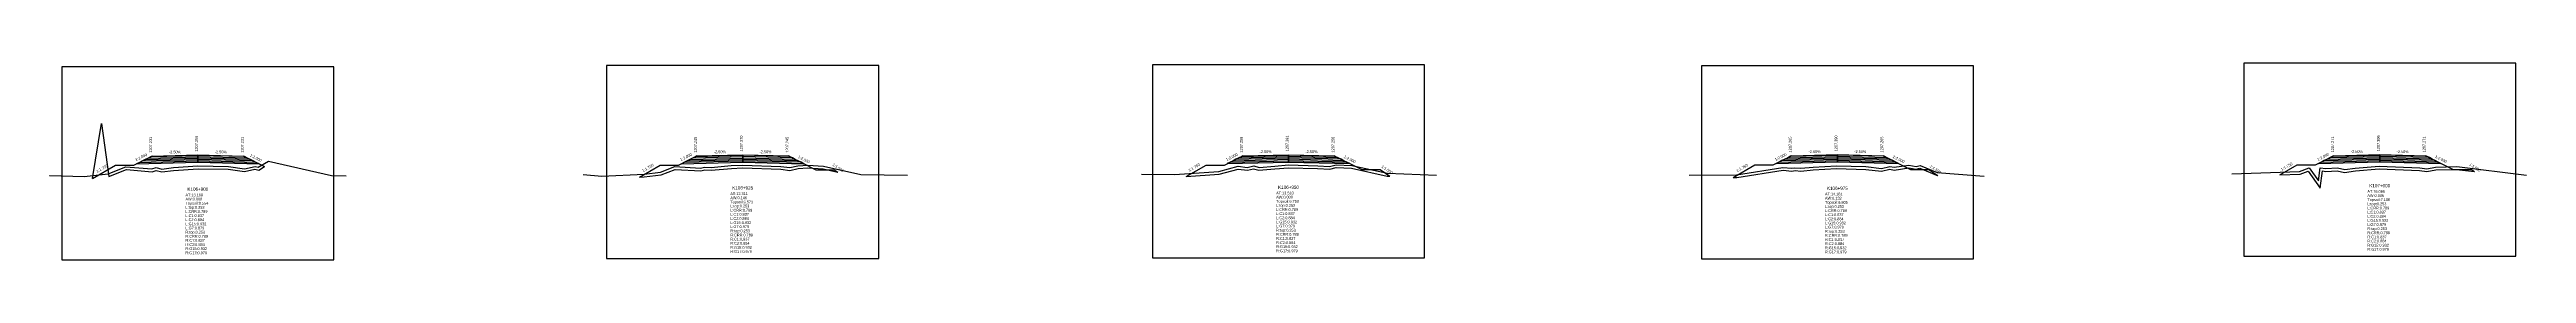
# Model space of a CAD drawing. Extents: x -7 to 78429, y 1189 to 1262.
# Drawn here: x 51181.6 to 51452, y 1196 to 1217.3 of the extents above; entities that cross this region are included whole.
import ezdxf
from ezdxf.enums import TextEntityAlignment as Align

# ---------------------------------------------------------------- set-up
doc = ezdxf.new("R2010")
doc.units = 0

msp = doc.modelspace()

# ---------------------------------------------------------------- linework, layer by layer
at = {"layer": 'A4_BORDER', "color": 7}
for points in [[(51182.976, 1195.952), (51212.676, 1195.952), (51212.676, 1216.952), (51182.976, 1216.952), (51182.976, 1195.952)], [(51242.456, 1196.092), (51272.156, 1196.092), (51272.156, 1217.092), (51242.456, 1217.092), (51242.456, 1196.092)], [(51302.048, 1196.165), (51331.748, 1196.165), (51331.748, 1217.165), (51302.048, 1217.165), (51302.048, 1196.165)], [(51361.967, 1196.048), (51391.667, 1196.048), (51391.667, 1217.048), (51361.967, 1217.048), (51361.967, 1196.048)], [(51421.179, 1196.333), (51450.879, 1196.333), (51450.879, 1217.333), (51421.179, 1217.333), (51421.179, 1196.333)]]:
    msp.add_lwpolyline(points, dxfattribs=at)
at = {"layer": 'CLEAR_GROUND', "color": 8}
for points in [[(51186.325, 1204.802), (51187.292, 1210.771), (51188.1, 1205), (51190.025, 1205.769), (51192.821, 1205.534), (51193.277, 1205.664), (51193.893, 1205.514), (51195.184, 1205.68), (51197.843, 1205.862), (51201.138, 1205.802), (51202.931, 1205.54), (51204.063, 1205.805), (51204.465, 1205.699), (51205.112, 1206.088)], [(51246.025, 1204.942), (51246.567, 1204.968), (51248.395, 1205.199), (51249.933, 1205.788), (51252.74, 1205.629), (51253.171, 1205.727), (51253.874, 1205.682), (51256.078, 1205.893), (51257.277, 1205.957), (51261.463, 1205.794), (51262.457, 1205.673), (51263.381, 1205.867), (51264.42, 1205.937), (51266.101, 1205.849), (51267.706, 1205.478)], [(51305.725, 1205.015), (51309.326, 1205.27), (51311.415, 1205.824), (51312.401, 1205.685), (51313.085, 1205.849), (51313.65, 1205.686), (51315.411, 1205.85), (51316.894, 1205.962), (51320.067, 1205.884), (51321.414, 1205.808), (51322.114, 1205.98), (51323.777, 1205.9), (51327.668, 1205.058), (51327.962, 1205.047)], [(51365.425, 1204.898), (51365.843, 1204.903), (51370.881, 1205.704), (51371.839, 1205.603), (51372.198, 1205.66), (51372.826, 1205.604), (51374.182, 1205.73), (51376.733, 1205.876), (51379.906, 1205.786), (51381.638, 1205.583), (51382.544, 1205.804), (51383.005, 1205.714), (51384.629, 1205.937), (51385.417, 1205.79), (51385.836, 1205.907), (51387.647, 1205.139), (51387.77, 1205.13)], [(51425.125, 1205.183), (51427.346, 1205.259), (51428.21, 1205.58), (51429.528, 1203.728), (51429.772, 1205.617), (51430.145, 1205.567), (51431.385, 1205.639), (51432.195, 1205.458), (51433.379, 1205.62), (51435.984, 1205.845), (51440.381, 1205.657), (51441.185, 1205.553), (51442.139, 1205.739), (51444.42, 1205.787), (51446.361, 1205.55)]]:
    msp.add_lwpolyline(points, dxfattribs=at)
at = {"layer": 'DESIGN_ROAD_TRIMMED', "color": 1}
for points in [[(51186.325, 1204.802), (51188.826, 1206.231), (51190.826, 1206.231), (51192.826, 1207.231), (51192.826, 1207.231), (51192.72, 1207.178), (51192.72, 1207.178), (51192.405, 1207.02), (51192.405, 1207.02), (51192.089, 1206.863), (51192.089, 1206.863), (51191.773, 1206.705), (51191.773, 1206.705), (51191.457, 1206.547), (51191.457, 1206.547), (51191.141, 1206.389), (51197.826, 1206.556), (51197.826, 1206.706), (51197.826, 1206.706), (51197.826, 1206.856), (51197.826, 1206.856), (51197.826, 1207.006), (51197.826, 1207.006), (51197.826, 1207.156), (51197.826, 1207.156), (51197.826, 1207.306), (51197.826, 1207.306), (51197.826, 1207.356), (51197.826, 1207.356), (51197.826, 1207.356), (51197.826, 1207.356), (51197.826, 1207.356), (51197.826, 1207.306), (51197.826, 1207.306), (51197.826, 1207.156), (51197.826, 1207.156), (51197.826, 1207.006), (51197.826, 1207.006), (51197.826, 1206.856), (51197.826, 1206.856), (51197.826, 1206.706), (51197.826, 1206.706), (51197.826, 1206.556), (51204.51, 1206.389), (51204.194, 1206.547), (51204.194, 1206.547), (51203.878, 1206.705), (51203.878, 1206.705), (51203.562, 1206.863), (51203.562, 1206.863), (51203.247, 1207.02), (51203.247, 1207.02), (51202.931, 1207.178), (51202.931, 1207.178), (51202.826, 1207.231), (51202.826, 1207.231), (51205.112, 1206.088)], [(51246.025, 1204.942), (51248.306, 1206.245), (51250.306, 1206.245), (51252.306, 1207.245), (51252.306, 1207.245), (51252.201, 1207.192), (51252.201, 1207.192), (51251.885, 1207.034), (51251.885, 1207.034), (51251.569, 1206.877), (51251.569, 1206.877), (51251.253, 1206.719), (51251.253, 1206.719), (51250.937, 1206.561), (51250.937, 1206.561), (51250.622, 1206.403), (51257.306, 1206.57), (51257.306, 1206.72), (51257.306, 1206.72), (51257.306, 1206.87), (51257.306, 1206.87), (51257.306, 1207.02), (51257.306, 1207.02), (51257.306, 1207.17), (51257.306, 1207.17), (51257.306, 1207.32), (51257.306, 1207.32), (51257.306, 1207.37), (51257.306, 1207.37), (51257.306, 1207.37), (51257.306, 1207.37), (51257.306, 1207.37), (51257.306, 1207.32), (51257.306, 1207.32), (51257.306, 1207.17), (51257.306, 1207.17), (51257.306, 1207.02), (51257.306, 1207.02), (51257.306, 1206.87), (51257.306, 1206.87), (51257.306, 1206.72), (51257.306, 1206.72), (51257.306, 1206.57), (51263.99, 1206.403), (51263.674, 1206.561), (51263.674, 1206.561), (51263.358, 1206.719), (51263.358, 1206.719), (51263.043, 1206.877), (51263.043, 1206.877), (51262.727, 1207.034), (51262.727, 1207.034), (51262.411, 1207.192), (51262.411, 1207.192), (51262.306, 1207.245), (51262.306, 1207.245), (51265.306, 1205.745), (51267.306, 1205.745), (51267.706, 1205.478)], [(51305.725, 1205.015), (51307.898, 1206.256), (51309.898, 1206.256), (51311.898, 1207.256), (51311.898, 1207.256), (51311.793, 1207.203), (51311.793, 1207.203), (51311.477, 1207.045), (51311.477, 1207.045), (51311.161, 1206.888), (51311.161, 1206.888), (51310.845, 1206.73), (51310.845, 1206.73), (51310.529, 1206.572), (51310.529, 1206.572), (51310.214, 1206.414), (51316.898, 1206.581), (51316.898, 1206.731), (51316.898, 1206.731), (51316.898, 1206.881), (51316.898, 1206.881), (51316.898, 1207.031), (51316.898, 1207.031), (51316.898, 1207.181), (51316.898, 1207.181), (51316.898, 1207.331), (51316.898, 1207.331), (51316.898, 1207.381), (51316.898, 1207.381), (51316.898, 1207.381), (51316.898, 1207.381), (51316.898, 1207.381), (51316.898, 1207.331), (51316.898, 1207.331), (51316.898, 1207.181), (51316.898, 1207.181), (51316.898, 1207.031), (51316.898, 1207.031), (51316.898, 1206.881), (51316.898, 1206.881), (51316.898, 1206.731), (51316.898, 1206.731), (51316.898, 1206.581), (51323.582, 1206.414), (51323.266, 1206.572), (51323.266, 1206.572), (51322.95, 1206.73), (51322.95, 1206.73), (51322.635, 1206.888), (51322.635, 1206.888), (51322.319, 1207.045), (51322.319, 1207.045), (51322.003, 1207.203), (51322.003, 1207.203), (51321.898, 1207.256), (51321.898, 1207.256), (51324.898, 1205.756), (51326.898, 1205.756), (51327.962, 1205.047)], [(51365.425, 1204.898), (51367.817, 1206.265), (51369.817, 1206.265), (51371.817, 1207.265), (51371.817, 1207.265), (51371.712, 1207.212), (51371.712, 1207.212), (51371.396, 1207.054), (51371.396, 1207.054), (51371.081, 1206.897), (51371.081, 1206.897), (51370.765, 1206.739), (51370.765, 1206.739), (51370.449, 1206.581), (51370.449, 1206.581), (51370.133, 1206.423), (51376.817, 1206.59), (51376.817, 1206.74), (51376.817, 1206.74), (51376.817, 1206.89), (51376.817, 1206.89), (51376.817, 1207.04), (51376.817, 1207.04), (51376.817, 1207.19), (51376.817, 1207.19), (51376.817, 1207.34), (51376.817, 1207.34), (51376.817, 1207.39), (51376.817, 1207.39), (51376.817, 1207.39), (51376.817, 1207.39), (51376.817, 1207.39), (51376.817, 1207.34), (51376.817, 1207.34), (51376.817, 1207.19), (51376.817, 1207.19), (51376.817, 1207.04), (51376.817, 1207.04), (51376.817, 1206.89), (51376.817, 1206.89), (51376.817, 1206.74), (51376.817, 1206.74), (51376.817, 1206.59), (51383.502, 1206.423), (51383.186, 1206.581), (51383.186, 1206.581), (51382.87, 1206.739), (51382.87, 1206.739), (51382.554, 1206.897), (51382.554, 1206.897), (51382.238, 1207.054), (51382.238, 1207.054), (51381.923, 1207.212), (51381.923, 1207.212), (51381.817, 1207.265), (51381.817, 1207.265), (51384.817, 1205.765), (51386.817, 1205.765), (51387.77, 1205.13)], [(51425.125, 1205.183), (51427.029, 1206.271), (51429.029, 1206.271), (51431.029, 1207.271), (51431.029, 1207.271), (51430.924, 1207.218), (51430.924, 1207.218), (51430.608, 1207.06), (51430.608, 1207.06), (51430.292, 1206.903), (51430.292, 1206.903), (51429.977, 1206.745), (51429.977, 1206.745), (51429.661, 1206.587), (51429.661, 1206.587), (51429.345, 1206.429), (51436.029, 1206.596), (51436.029, 1206.746), (51436.029, 1206.746), (51436.029, 1206.896), (51436.029, 1206.896), (51436.029, 1207.046), (51436.029, 1207.046), (51436.029, 1207.196), (51436.029, 1207.196), (51436.029, 1207.346), (51436.029, 1207.346), (51436.029, 1207.396), (51436.029, 1207.396), (51436.029, 1207.396), (51436.029, 1207.396), (51436.029, 1207.396), (51436.029, 1207.346), (51436.029, 1207.346), (51436.029, 1207.196), (51436.029, 1207.196), (51436.029, 1207.046), (51436.029, 1207.046), (51436.029, 1206.896), (51436.029, 1206.896), (51436.029, 1206.746), (51436.029, 1206.746), (51436.029, 1206.596), (51442.714, 1206.429), (51442.398, 1206.587), (51442.398, 1206.587), (51442.082, 1206.745), (51442.082, 1206.745), (51441.766, 1206.903), (51441.766, 1206.903), (51441.45, 1207.06), (51441.45, 1207.06), (51441.135, 1207.218), (51441.135, 1207.218), (51441.029, 1207.271), (51441.029, 1207.271), (51444.029, 1205.771), (51446.029, 1205.771), (51446.361, 1205.55)]]:
    msp.add_lwpolyline(points, dxfattribs=at)
at = {"layer": 'FINISHED_ROAD', "color": 2}
for points in [[(51188.826, 1206.231), (51190.826, 1206.231), (51192.826, 1207.231), (51192.826, 1207.231), (51197.826, 1207.356), (51202.826, 1207.231), (51202.826, 1207.231)], [(51248.306, 1206.245), (51250.306, 1206.245), (51252.306, 1207.245), (51252.306, 1207.245), (51257.306, 1207.37), (51262.306, 1207.245), (51262.306, 1207.245), (51265.306, 1205.745), (51267.306, 1205.745)], [(51307.898, 1206.256), (51309.898, 1206.256), (51311.898, 1207.256), (51311.898, 1207.256), (51316.898, 1207.381), (51321.898, 1207.256), (51321.898, 1207.256), (51324.898, 1205.756), (51326.898, 1205.756)], [(51367.817, 1206.265), (51369.817, 1206.265), (51371.817, 1207.265), (51371.817, 1207.265), (51376.817, 1207.39), (51381.817, 1207.265), (51381.817, 1207.265), (51384.817, 1205.765), (51386.817, 1205.765)], [(51427.029, 1206.271), (51429.029, 1206.271), (51431.029, 1207.271), (51431.029, 1207.271), (51436.029, 1207.396), (51441.029, 1207.271), (51441.029, 1207.271), (51444.029, 1205.771), (51446.029, 1205.771)]]:
    msp.add_lwpolyline(points, dxfattribs=at)
at = {"layer": 'LAYER_0', "color": 4}
for points in [[(51192.826, 1207.231), (51192.72, 1207.178), (51197.826, 1207.306), (51197.826, 1207.356)], [(51252.306, 1207.245), (51252.201, 1207.192), (51257.306, 1207.32), (51257.306, 1207.37)], [(51311.898, 1207.256), (51311.793, 1207.203), (51316.898, 1207.331), (51316.898, 1207.381)], [(51371.817, 1207.265), (51371.712, 1207.212), (51376.817, 1207.34), (51376.817, 1207.39)], [(51431.029, 1207.271), (51430.924, 1207.218), (51436.029, 1207.346), (51436.029, 1207.396)]]:
    msp.add_lwpolyline(points, dxfattribs=at)
at = {"layer": 'LAYER_1', "color": 4}
for points in [[(51192.72, 1207.178), (51192.405, 1207.02), (51197.826, 1207.156), (51197.826, 1207.306)], [(51252.201, 1207.192), (51251.885, 1207.034), (51257.306, 1207.17), (51257.306, 1207.32)], [(51311.793, 1207.203), (51311.477, 1207.045), (51316.898, 1207.181), (51316.898, 1207.331)], [(51371.712, 1207.212), (51371.396, 1207.054), (51376.817, 1207.19), (51376.817, 1207.34)], [(51430.924, 1207.218), (51430.608, 1207.06), (51436.029, 1207.196), (51436.029, 1207.346)]]:
    msp.add_lwpolyline(points, dxfattribs=at)
at = {"layer": 'LAYER_10', "color": 6}
for points in [[(51203.878, 1206.705), (51204.194, 1206.547), (51197.826, 1206.706), (51197.826, 1206.856)], [(51263.358, 1206.719), (51263.674, 1206.561), (51257.306, 1206.72), (51257.306, 1206.87)], [(51322.95, 1206.73), (51323.266, 1206.572), (51316.898, 1206.731), (51316.898, 1206.881)], [(51382.87, 1206.739), (51383.186, 1206.581), (51376.817, 1206.74), (51376.817, 1206.89)], [(51442.082, 1206.745), (51442.398, 1206.587), (51436.029, 1206.746), (51436.029, 1206.896)]]:
    msp.add_lwpolyline(points, dxfattribs=at)
at = {"layer": 'LAYER_11', "color": 6}
for points in [[(51204.194, 1206.547), (51204.51, 1206.389), (51197.826, 1206.556), (51197.826, 1206.706)], [(51263.674, 1206.561), (51263.99, 1206.403), (51257.306, 1206.57), (51257.306, 1206.72)], [(51323.266, 1206.572), (51323.582, 1206.414), (51316.898, 1206.581), (51316.898, 1206.731)], [(51383.186, 1206.581), (51383.502, 1206.423), (51376.817, 1206.59), (51376.817, 1206.74)], [(51442.398, 1206.587), (51442.714, 1206.429), (51436.029, 1206.596), (51436.029, 1206.746)]]:
    msp.add_lwpolyline(points, dxfattribs=at)
at = {"layer": 'LAYER_2', "color": 4}
for points in [[(51192.405, 1207.02), (51192.089, 1206.863), (51197.826, 1207.006), (51197.826, 1207.156)], [(51251.885, 1207.034), (51251.569, 1206.877), (51257.306, 1207.02), (51257.306, 1207.17)], [(51311.477, 1207.045), (51311.161, 1206.888), (51316.898, 1207.031), (51316.898, 1207.181)], [(51371.396, 1207.054), (51371.081, 1206.897), (51376.817, 1207.04), (51376.817, 1207.19)], [(51430.608, 1207.06), (51430.292, 1206.903), (51436.029, 1207.046), (51436.029, 1207.196)]]:
    msp.add_lwpolyline(points, dxfattribs=at)
at = {"layer": 'LAYER_3', "color": 4}
for points in [[(51192.089, 1206.863), (51191.773, 1206.705), (51197.826, 1206.856), (51197.826, 1207.006)], [(51251.569, 1206.877), (51251.253, 1206.719), (51257.306, 1206.87), (51257.306, 1207.02)], [(51311.161, 1206.888), (51310.845, 1206.73), (51316.898, 1206.881), (51316.898, 1207.031)], [(51371.081, 1206.897), (51370.765, 1206.739), (51376.817, 1206.89), (51376.817, 1207.04)], [(51430.292, 1206.903), (51429.977, 1206.745), (51436.029, 1206.896), (51436.029, 1207.046)]]:
    msp.add_lwpolyline(points, dxfattribs=at)
at = {"layer": 'LAYER_4', "color": 4}
for points in [[(51191.773, 1206.705), (51191.457, 1206.547), (51197.826, 1206.706), (51197.826, 1206.856)], [(51251.253, 1206.719), (51250.937, 1206.561), (51257.306, 1206.72), (51257.306, 1206.87)], [(51310.845, 1206.73), (51310.529, 1206.572), (51316.898, 1206.731), (51316.898, 1206.881)], [(51370.765, 1206.739), (51370.449, 1206.581), (51376.817, 1206.74), (51376.817, 1206.89)], [(51429.977, 1206.745), (51429.661, 1206.587), (51436.029, 1206.746), (51436.029, 1206.896)]]:
    msp.add_lwpolyline(points, dxfattribs=at)
at = {"layer": 'LAYER_5', "color": 4}
for points in [[(51191.457, 1206.547), (51191.141, 1206.389), (51197.826, 1206.556), (51197.826, 1206.706)], [(51250.937, 1206.561), (51250.622, 1206.403), (51257.306, 1206.57), (51257.306, 1206.72)], [(51310.529, 1206.572), (51310.214, 1206.414), (51316.898, 1206.581), (51316.898, 1206.731)], [(51370.449, 1206.581), (51370.133, 1206.423), (51376.817, 1206.59), (51376.817, 1206.74)], [(51429.661, 1206.587), (51429.345, 1206.429), (51436.029, 1206.596), (51436.029, 1206.746)]]:
    msp.add_lwpolyline(points, dxfattribs=at)
at = {"layer": 'LAYER_6', "color": 6}
for points in [[(51202.826, 1207.231), (51202.931, 1207.178), (51197.826, 1207.306), (51197.826, 1207.356)], [(51262.306, 1207.245), (51262.411, 1207.192), (51257.306, 1207.32), (51257.306, 1207.37)], [(51321.898, 1207.256), (51322.003, 1207.203), (51316.898, 1207.331), (51316.898, 1207.381)], [(51381.817, 1207.265), (51381.923, 1207.212), (51376.817, 1207.34), (51376.817, 1207.39)], [(51441.029, 1207.271), (51441.135, 1207.218), (51436.029, 1207.346), (51436.029, 1207.396)]]:
    msp.add_lwpolyline(points, dxfattribs=at)
at = {"layer": 'LAYER_7', "color": 6}
for points in [[(51202.931, 1207.178), (51203.247, 1207.02), (51197.826, 1207.156), (51197.826, 1207.306)], [(51262.411, 1207.192), (51262.727, 1207.034), (51257.306, 1207.17), (51257.306, 1207.32)], [(51322.003, 1207.203), (51322.319, 1207.045), (51316.898, 1207.181), (51316.898, 1207.331)], [(51381.923, 1207.212), (51382.238, 1207.054), (51376.817, 1207.19), (51376.817, 1207.34)], [(51441.135, 1207.218), (51441.45, 1207.06), (51436.029, 1207.196), (51436.029, 1207.346)]]:
    msp.add_lwpolyline(points, dxfattribs=at)
at = {"layer": 'LAYER_8', "color": 6}
for points in [[(51203.247, 1207.02), (51203.562, 1206.863), (51197.826, 1207.006), (51197.826, 1207.156)], [(51262.727, 1207.034), (51263.043, 1206.877), (51257.306, 1207.02), (51257.306, 1207.17)], [(51322.319, 1207.045), (51322.635, 1206.888), (51316.898, 1207.031), (51316.898, 1207.181)], [(51382.238, 1207.054), (51382.554, 1206.897), (51376.817, 1207.04), (51376.817, 1207.19)], [(51441.45, 1207.06), (51441.766, 1206.903), (51436.029, 1207.046), (51436.029, 1207.196)]]:
    msp.add_lwpolyline(points, dxfattribs=at)
at = {"layer": 'LAYER_9', "color": 6}
for points in [[(51203.562, 1206.863), (51203.878, 1206.705), (51197.826, 1206.856), (51197.826, 1207.006)], [(51263.043, 1206.877), (51263.358, 1206.719), (51257.306, 1206.87), (51257.306, 1207.02)], [(51322.635, 1206.888), (51322.95, 1206.73), (51316.898, 1206.881), (51316.898, 1207.031)], [(51382.554, 1206.897), (51382.87, 1206.739), (51376.817, 1206.89), (51376.817, 1207.04)], [(51441.766, 1206.903), (51442.082, 1206.745), (51436.029, 1206.896), (51436.029, 1207.046)]]:
    msp.add_lwpolyline(points, dxfattribs=at)
at = {"layer": 'NATURAL_GROUND', "color": 3}
for points in [[(51181.633, 1205.108), (51181.647, 1205.123), (51185.42, 1205.003), (51188.027, 1205.294), (51189.98, 1206.074), (51192.792, 1205.838), (51193.271, 1205.974), (51193.91, 1205.819), (51195.155, 1205.979), (51197.836, 1206.162), (51201.163, 1206.101), (51202.918, 1205.845), (51204.068, 1206.115), (51204.42, 1206.021), (51205.53, 1206.689), (51212.428, 1205.136), (51214.027, 1205.077)], [(51239.906, 1205.223), (51241.939, 1205.044), (51246.541, 1205.267), (51248.322, 1205.492), (51249.886, 1206.091), (51252.715, 1205.93), (51253.147, 1206.03), (51253.87, 1205.983), (51256.056, 1206.192), (51257.275, 1206.257), (51261.487, 1206.093), (51262.444, 1205.977), (51263.34, 1206.165), (51264.418, 1206.237), (51266.143, 1206.147), (51270.199, 1205.21), (51275.3, 1205.148)], [(51300.837, 1205.263), (51304.464, 1205.226), (51309.277, 1205.567), (51311.397, 1206.13), (51312.387, 1205.991), (51313.092, 1206.159), (51313.679, 1205.99), (51315.386, 1206.149), (51316.887, 1206.262), (51320.079, 1206.184), (51321.386, 1206.11), (51322.085, 1206.282), (51323.816, 1206.198), (51327.706, 1205.357), (51333.047, 1205.149)], [(51360.624, 1205.138), (51365.817, 1205.203), (51370.873, 1206.006), (51371.831, 1205.906), (51372.188, 1205.962), (51372.825, 1205.905), (51374.159, 1206.03), (51376.728, 1206.176), (51379.927, 1206.085), (51381.619, 1205.887), (51382.536, 1206.112), (51383.013, 1206.018), (51384.636, 1206.241), (51385.403, 1206.098), (51385.856, 1206.224), (51387.718, 1205.435), (51392.849, 1205.063)], [(51419.864, 1205.304), (51427.287, 1205.557), (51428.321, 1205.942), (51429.328, 1204.526), (51429.513, 1205.955), (51430.156, 1205.868), (51431.409, 1205.941), (51432.207, 1205.762), (51433.345, 1205.919), (51435.977, 1206.146), (51440.406, 1205.956), (51441.175, 1205.857), (51442.107, 1206.038), (51444.435, 1206.087), (51452.047, 1205.159)]]:
    msp.add_lwpolyline(points, dxfattribs=at)
at = {"layer": 'STRUCTURE_LEFT', "color": 4}
for points in [[(51192.826, 1207.231), (51192.72, 1207.178), (51192.72, 1207.178), (51192.405, 1207.02), (51192.405, 1207.02), (51192.089, 1206.863), (51192.089, 1206.863), (51191.773, 1206.705), (51191.773, 1206.705), (51191.457, 1206.547), (51191.457, 1206.547), (51191.141, 1206.389), (51197.826, 1206.556), (51197.826, 1206.706), (51197.826, 1206.706), (51197.826, 1206.856), (51197.826, 1206.856), (51197.826, 1207.006), (51197.826, 1207.006), (51197.826, 1207.156), (51197.826, 1207.156), (51197.826, 1207.306), (51197.826, 1207.306), (51197.826, 1207.356), (51197.826, 1207.356)], [(51252.306, 1207.245), (51252.201, 1207.192), (51252.201, 1207.192), (51251.885, 1207.034), (51251.885, 1207.034), (51251.569, 1206.877), (51251.569, 1206.877), (51251.253, 1206.719), (51251.253, 1206.719), (51250.937, 1206.561), (51250.937, 1206.561), (51250.622, 1206.403), (51257.306, 1206.57), (51257.306, 1206.72), (51257.306, 1206.72), (51257.306, 1206.87), (51257.306, 1206.87), (51257.306, 1207.02), (51257.306, 1207.02), (51257.306, 1207.17), (51257.306, 1207.17), (51257.306, 1207.32), (51257.306, 1207.32), (51257.306, 1207.37), (51257.306, 1207.37)], [(51311.898, 1207.256), (51311.793, 1207.203), (51311.793, 1207.203), (51311.477, 1207.045), (51311.477, 1207.045), (51311.161, 1206.888), (51311.161, 1206.888), (51310.845, 1206.73), (51310.845, 1206.73), (51310.529, 1206.572), (51310.529, 1206.572), (51310.214, 1206.414), (51316.898, 1206.581), (51316.898, 1206.731), (51316.898, 1206.731), (51316.898, 1206.881), (51316.898, 1206.881), (51316.898, 1207.031), (51316.898, 1207.031), (51316.898, 1207.181), (51316.898, 1207.181), (51316.898, 1207.331), (51316.898, 1207.331), (51316.898, 1207.381), (51316.898, 1207.381)], [(51371.817, 1207.265), (51371.712, 1207.212), (51371.712, 1207.212), (51371.396, 1207.054), (51371.396, 1207.054), (51371.081, 1206.897), (51371.081, 1206.897), (51370.765, 1206.739), (51370.765, 1206.739), (51370.449, 1206.581), (51370.449, 1206.581), (51370.133, 1206.423), (51376.817, 1206.59), (51376.817, 1206.74), (51376.817, 1206.74), (51376.817, 1206.89), (51376.817, 1206.89), (51376.817, 1207.04), (51376.817, 1207.04), (51376.817, 1207.19), (51376.817, 1207.19), (51376.817, 1207.34), (51376.817, 1207.34), (51376.817, 1207.39), (51376.817, 1207.39)], [(51431.029, 1207.271), (51430.924, 1207.218), (51430.924, 1207.218), (51430.608, 1207.06), (51430.608, 1207.06), (51430.292, 1206.903), (51430.292, 1206.903), (51429.977, 1206.745), (51429.977, 1206.745), (51429.661, 1206.587), (51429.661, 1206.587), (51429.345, 1206.429), (51436.029, 1206.596), (51436.029, 1206.746), (51436.029, 1206.746), (51436.029, 1206.896), (51436.029, 1206.896), (51436.029, 1207.046), (51436.029, 1207.046), (51436.029, 1207.196), (51436.029, 1207.196), (51436.029, 1207.346), (51436.029, 1207.346), (51436.029, 1207.396), (51436.029, 1207.396)]]:
    msp.add_lwpolyline(points, dxfattribs=at)
at = {"layer": 'STRUCTURE_RIGHT', "color": 6}
for points in [[(51197.826, 1207.356), (51197.826, 1207.356), (51197.826, 1207.306), (51197.826, 1207.306), (51197.826, 1207.156), (51197.826, 1207.156), (51197.826, 1207.006), (51197.826, 1207.006), (51197.826, 1206.856), (51197.826, 1206.856), (51197.826, 1206.706), (51197.826, 1206.706), (51197.826, 1206.556), (51204.51, 1206.389), (51204.194, 1206.547), (51204.194, 1206.547), (51203.878, 1206.705), (51203.878, 1206.705), (51203.562, 1206.863), (51203.562, 1206.863), (51203.247, 1207.02), (51203.247, 1207.02), (51202.931, 1207.178), (51202.931, 1207.178), (51202.826, 1207.231)], [(51257.306, 1207.37), (51257.306, 1207.37), (51257.306, 1207.32), (51257.306, 1207.32), (51257.306, 1207.17), (51257.306, 1207.17), (51257.306, 1207.02), (51257.306, 1207.02), (51257.306, 1206.87), (51257.306, 1206.87), (51257.306, 1206.72), (51257.306, 1206.72), (51257.306, 1206.57), (51263.99, 1206.403), (51263.674, 1206.561), (51263.674, 1206.561), (51263.358, 1206.719), (51263.358, 1206.719), (51263.043, 1206.877), (51263.043, 1206.877), (51262.727, 1207.034), (51262.727, 1207.034), (51262.411, 1207.192), (51262.411, 1207.192), (51262.306, 1207.245)], [(51316.898, 1207.381), (51316.898, 1207.381), (51316.898, 1207.331), (51316.898, 1207.331), (51316.898, 1207.181), (51316.898, 1207.181), (51316.898, 1207.031), (51316.898, 1207.031), (51316.898, 1206.881), (51316.898, 1206.881), (51316.898, 1206.731), (51316.898, 1206.731), (51316.898, 1206.581), (51323.582, 1206.414), (51323.266, 1206.572), (51323.266, 1206.572), (51322.95, 1206.73), (51322.95, 1206.73), (51322.635, 1206.888), (51322.635, 1206.888), (51322.319, 1207.045), (51322.319, 1207.045), (51322.003, 1207.203), (51322.003, 1207.203), (51321.898, 1207.256)], [(51376.817, 1207.39), (51376.817, 1207.39), (51376.817, 1207.34), (51376.817, 1207.34), (51376.817, 1207.19), (51376.817, 1207.19), (51376.817, 1207.04), (51376.817, 1207.04), (51376.817, 1206.89), (51376.817, 1206.89), (51376.817, 1206.74), (51376.817, 1206.74), (51376.817, 1206.59), (51383.502, 1206.423), (51383.186, 1206.581), (51383.186, 1206.581), (51382.87, 1206.739), (51382.87, 1206.739), (51382.554, 1206.897), (51382.554, 1206.897), (51382.238, 1207.054), (51382.238, 1207.054), (51381.923, 1207.212), (51381.923, 1207.212), (51381.817, 1207.265)], [(51436.029, 1207.396), (51436.029, 1207.396), (51436.029, 1207.346), (51436.029, 1207.346), (51436.029, 1207.196), (51436.029, 1207.196), (51436.029, 1207.046), (51436.029, 1207.046), (51436.029, 1206.896), (51436.029, 1206.896), (51436.029, 1206.746), (51436.029, 1206.746), (51436.029, 1206.596), (51442.714, 1206.429), (51442.398, 1206.587), (51442.398, 1206.587), (51442.082, 1206.745), (51442.082, 1206.745), (51441.766, 1206.903), (51441.766, 1206.903), (51441.45, 1207.06), (51441.45, 1207.06), (51441.135, 1207.218), (51441.135, 1207.218), (51441.029, 1207.271)]]:
    msp.add_lwpolyline(points, dxfattribs=at)

# ---------------------------------------------------------------- texts
at = {"layer": 'INFO_TEXT'}
for s, p in [('AT:13.510', (51315.548, 1203.065)), ('AT:16.066', (51434.679, 1203.233)), ('AT:13.169', (51196.476, 1202.852)), ('AW:0.000', (51196.476, 1202.402)), ('Topsoil:0.554', (51196.476, 1201.952)), ('L:top:0.253', (51196.476, 1201.502)), ('L:CRR:0.789', (51196.476, 1201.052)), ('L:C1:0.837', (51196.476, 1200.602)), ('AT:12.311', (51255.956, 1202.992)), ('AW:0.146', (51255.956, 1202.542)), ('Topsoil:6.573', (51255.956, 1202.092)), ('L:top:0.253', (51255.956, 1201.642)), ('L:CRR:0.789', (51255.956, 1201.192)), ('L:C1:0.837', (51255.956, 1200.742)), ('AW:0.000', (51315.548, 1202.615)), ('Topsoil:6.750', (51315.548, 1202.165)), ('L:top:0.253', (51315.548, 1201.715)), ('L:CRR:0.789', (51315.548, 1201.265)), ('L:C1:0.837', (51315.548, 1200.815)), ('L:C2:0.884', (51315.548, 1200.365)), ('AT:14.181', (51375.467, 1202.948)), ('AW:0.132', (51375.467, 1202.498)), ('Topsoil:6.805', (51375.467, 1202.048)), ('L:top:0.253', (51375.467, 1201.598)), ('L:CRR:0.789', (51375.467, 1201.148)), ('L:C1:0.837', (51375.467, 1200.698)), ('AW:0.006', (51434.679, 1202.783)), ('Topsoil:7.108', (51434.679, 1202.333)), ('L:top:0.253', (51434.679, 1201.883)), ('L:CRR:0.789', (51434.679, 1201.433)), ('L:C1:0.837', (51434.679, 1200.983)), ('L:C2:0.884', (51434.679, 1200.533)), ('L:C2:0.884', (51196.476, 1200.152)), ('L:G15:0.932', (51196.476, 1199.702)), ('L:G7:0.979', (51196.476, 1199.252)), ('R:top:0.253', (51196.476, 1198.802)), ('R:CRR:0.789', (51196.476, 1198.352)), ('R:C1:0.837', (51196.476, 1197.902)), ('L:C2:0.884', (51255.956, 1200.292)), ('L:G15:0.932', (51255.956, 1199.842)), ('L:G7:0.979', (51255.956, 1199.392)), ('R:top:0.253', (51255.956, 1198.942)), ('R:CRR:0.789', (51255.956, 1198.492)), ('R:C1:0.837', (51255.956, 1198.042)), ('L:G15:0.932', (51315.548, 1199.915)), ('L:G7:0.979', (51315.548, 1199.465)), ('R:top:0.253', (51315.548, 1199.015)), ('R:CRR:0.789', (51315.548, 1198.565)), ('R:C1:0.837', (51315.548, 1198.115)), ('R:C2:0.884', (51315.548, 1197.665)), ('L:C2:0.884', (51375.467, 1200.248)), ('L:G15:0.932', (51375.467, 1199.798)), ('L:G7:0.979', (51375.467, 1199.348)), ('R:top:0.253', (51375.467, 1198.898)), ('R:CRR:0.789', (51375.467, 1198.448)), ('R:C1:0.837', (51375.467, 1197.998)), ('L:G15:0.932', (51434.679, 1200.083)), ('L:G7:0.979', (51434.679, 1199.633)), ('R:top:0.253', (51434.679, 1199.183)), ('R:CRR:0.789', (51434.679, 1198.733)), ('R:C1:0.837', (51434.679, 1198.283)), ('R:C2:0.884', (51434.679, 1197.833)), ('R:C2:0.884', (51196.476, 1197.452)), ('R:G15:0.932', (51196.476, 1197.002)), ('R:G17:0.979', (51196.476, 1196.552)), ('R:C2:0.884', (51255.956, 1197.592)), ('R:G15:0.932', (51255.956, 1197.142)), ('R:G17:0.979', (51255.956, 1196.692)), ('R:G15:0.932', (51315.548, 1197.215)), ('R:G17:0.979', (51315.548, 1196.765)), ('R:C2:0.884', (51375.467, 1197.548)), ('R:G15:0.932', (51375.467, 1197.098)), ('R:G17:0.979', (51375.467, 1196.648)), ('R:G15:0.932', (51434.679, 1197.383)), ('R:G17:0.979', (51434.679, 1196.933))]:
    msp.add_text(s, height=0.3, dxfattribs=at).set_placement(p)
at = {"layer": 'LEFT_TEXT_H'}
for s, p in [('1207.231', (51192.826, 1207.591)), ('1207.245', (51252.306, 1207.605)), ('1207.256', (51311.898, 1207.616)), ('1207.265', (51371.817, 1207.625)), ('1207.271', (51431.029, 1207.631))]:
    msp.add_text(s, height=0.3, rotation=90, dxfattribs=at).set_placement(p)
at = {"layer": 'POINT_TEXT_H'}
for s, p in [('1207.356', (51197.826, 1207.716)), ('1207.370', (51257.306, 1207.73)), ('1207.381', (51316.898, 1207.741)), ('1207.390', (51376.817, 1207.75)), ('1207.396', (51436.029, 1207.756))]:
    msp.add_text(s, height=0.3, rotation=90, dxfattribs=at).set_placement(p)
at = {"layer": 'RIGHT_TEXT_H'}
for s, p in [('1207.231', (51202.826, 1207.591)), ('1207.245', (51262.306, 1207.605)), ('1207.256', (51321.898, 1207.616)), ('1207.265', (51381.817, 1207.625)), ('1207.271', (51441.029, 1207.631))]:
    msp.add_text(s, height=0.3, rotation=90, dxfattribs=at).set_placement(p)
at = {"layer": 'SLOPE_left'}
for s, rotation, p in [('1:1.750', 29.745, (51187.486, 1205.673)), ('1:2.000', 26.565, (51191.745, 1206.892)), ('1:1.750', 29.745, (51247.076, 1205.75)), ('1:2.000', 26.565, (51251.225, 1206.906)), ('1:1.750', 29.745, (51306.722, 1205.792)), ('1:2.000', 26.565, (51310.817, 1206.917)), ('1:1.750', 29.745, (51366.532, 1205.738)), ('1:2.000', 26.565, (51370.737, 1206.926)), ('1:1.750', 29.745, (51425.988, 1205.883)), ('1:2.000', 26.565, (51429.949, 1206.932))]:
    msp.add_text(s, height=0.3, rotation=rotation, dxfattribs=at).set_placement(p, align=Align.BOTTOM_CENTER)
at = {"layer": 'SLOPE_right'}
for s, rotation, p in [('1:2.000', -26.565, (51204.049, 1206.82)), ('1:2.000', -26.565, (51263.886, 1206.656)), ('1:1.500', -33.69, (51267.606, 1205.761)), ('1:2.000', -26.565, (51323.478, 1206.667)), ('1:1.500', -33.69, (51327.53, 1205.551)), ('1:2.000', -26.565, (51383.398, 1206.676)), ('1:1.500', -33.69, (51387.393, 1205.597)), ('1:2.000', -26.565, (51442.61, 1206.682)), ('1:1.500', -33.69, (51446.295, 1205.81))]:
    msp.add_text(s, height=0.3, rotation=rotation, dxfattribs=at).set_placement(p, align=Align.BOTTOM_CENTER)
at = {"layer": 'SLOPE_TEXT'}
for p in [(51195.326, 1207.534), (51200.326, 1207.534), (51254.806, 1207.547), (51259.806, 1207.547), (51314.398, 1207.559), (51319.398, 1207.559), (51374.317, 1207.568), (51379.317, 1207.568), (51433.529, 1207.573), (51438.529, 1207.573)]:
    msp.add_text('-2.50%', height=0.3, dxfattribs=at).set_placement(p, align=Align.CENTER)
at = {"layer": 'STATION_TITLE'}
for s, p in [('K106+900', (51197.826, 1203.452)), ('K106+925', (51257.306, 1203.592)), ('K106+950', (51316.898, 1203.665)), ('K106+975', (51376.817, 1203.548)), ('K107+000', (51436.029, 1203.833))]:
    msp.add_text(s, height=0.36, dxfattribs=at).set_placement(p, align=Align.CENTER)

doc.saveas('drawing.dxf')
